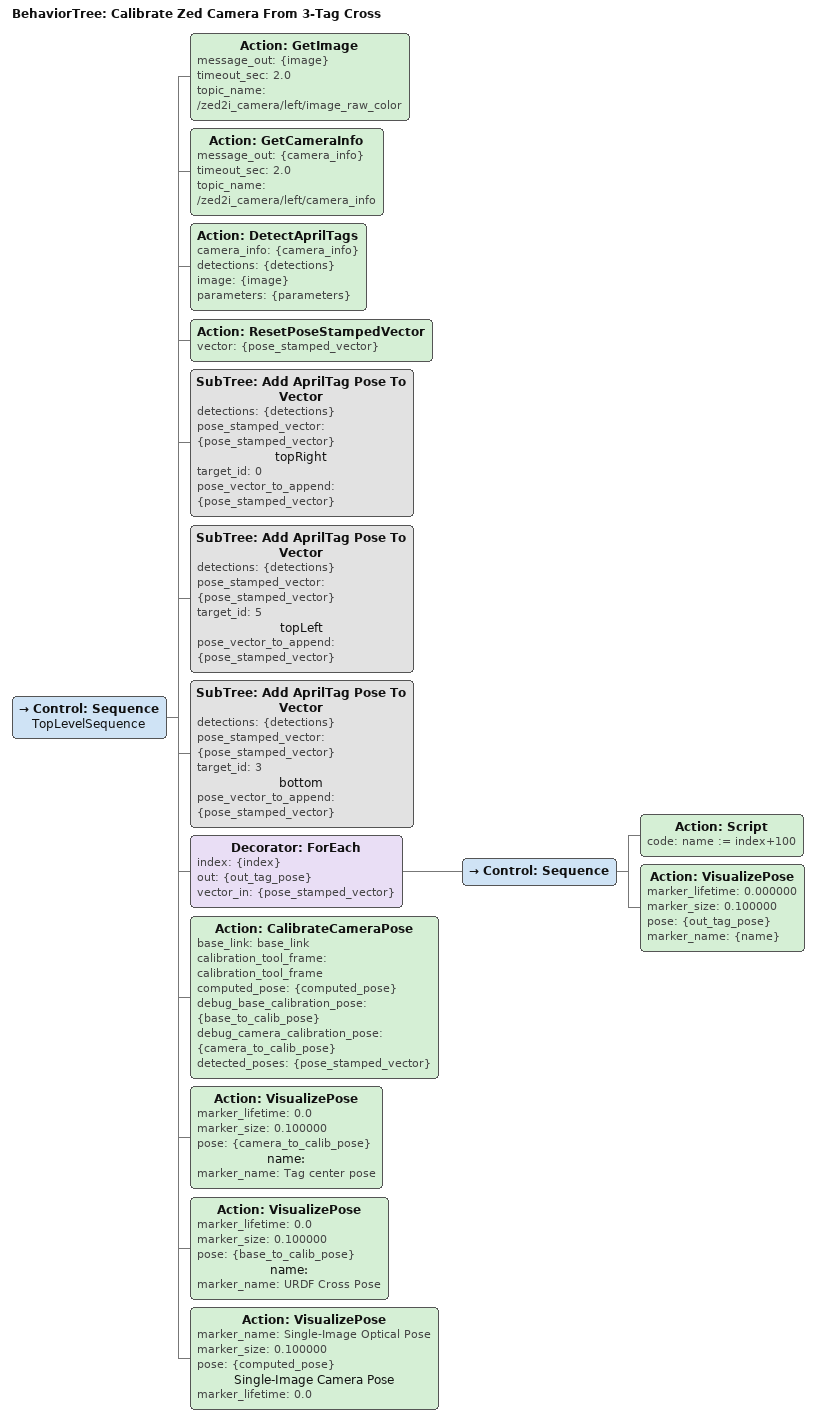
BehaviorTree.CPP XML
<?xml version='1.0' encoding='utf-8'?>
<root BTCPP_format="4" main_tree_to_execute="Calibrate Zed Camera From 3-Tag Cross">
  <BehaviorTree ID="Calibrate Zed Camera From 3-Tag Cross" computed_pose="{computed_pose}" parameters="{parameters}">
    <Control ID="Sequence" name="TopLevelSequence">
      <Action ID="GetImage" message_out="{image}" timeout_sec="2.0" topic_name="/zed2i_camera/left/image_raw_color"/>
      <Action ID="GetCameraInfo" message_out="{camera_info}" timeout_sec="2.0" topic_name="/zed2i_camera/left/camera_info"/>
      <Action ID="DetectAprilTags" camera_info="{camera_info}" detections="{detections}" image="{image}" parameters="{parameters}"/>
      <Action ID="ResetPoseStampedVector" vector="{pose_stamped_vector}"/>
      <SubTree ID="Add AprilTag Pose To Vector" detections="{detections}" pose_stamped_vector="{pose_stamped_vector}" name="topRight" target_id="0" pose_vector_to_append="{pose_stamped_vector}"/>
      <SubTree ID="Add AprilTag Pose To Vector" detections="{detections}" pose_stamped_vector="{pose_stamped_vector}" target_id="5" name="topLeft" pose_vector_to_append="{pose_stamped_vector}"/>
      <SubTree ID="Add AprilTag Pose To Vector" detections="{detections}" pose_stamped_vector="{pose_stamped_vector}" target_id="3" name="bottom" pose_vector_to_append="{pose_stamped_vector}"/>
      <Decorator ID="ForEach" index="{index}" out="{out_tag_pose}" vector_in="{pose_stamped_vector}">
        <Control ID="Sequence">
          <Action ID="Script" code="name := index+100"/>
          <Action ID="VisualizePose" marker_lifetime="0.000000" marker_size="0.100000" pose="{out_tag_pose}" marker_name="{name}"/>
        </Control>
      </Decorator>
      <Action ID="CalibrateCameraPose" base_link="base_link" calibration_tool_frame="calibration_tool_frame" computed_pose="{computed_pose}" debug_base_calibration_pose="{base_to_calib_pose}" debug_camera_calibration_pose="{camera_to_calib_pose}" detected_poses="{pose_stamped_vector}"/>
      <Action ID="VisualizePose" marker_lifetime="0.0" marker_size="0.100000" pose="{camera_to_calib_pose}" name="" marker_name="Tag center pose"/>
      <Action ID="VisualizePose" marker_lifetime="0.0" marker_size="0.100000" pose="{base_to_calib_pose}" name="" marker_name="URDF Cross Pose"/>
      <Action ID="VisualizePose" marker_name="Single-Image Optical Pose" marker_size="0.100000" pose="{computed_pose}" name="Single-Image Camera Pose" marker_lifetime="0.0"/>
    </Control>
  </BehaviorTree>
</root>
